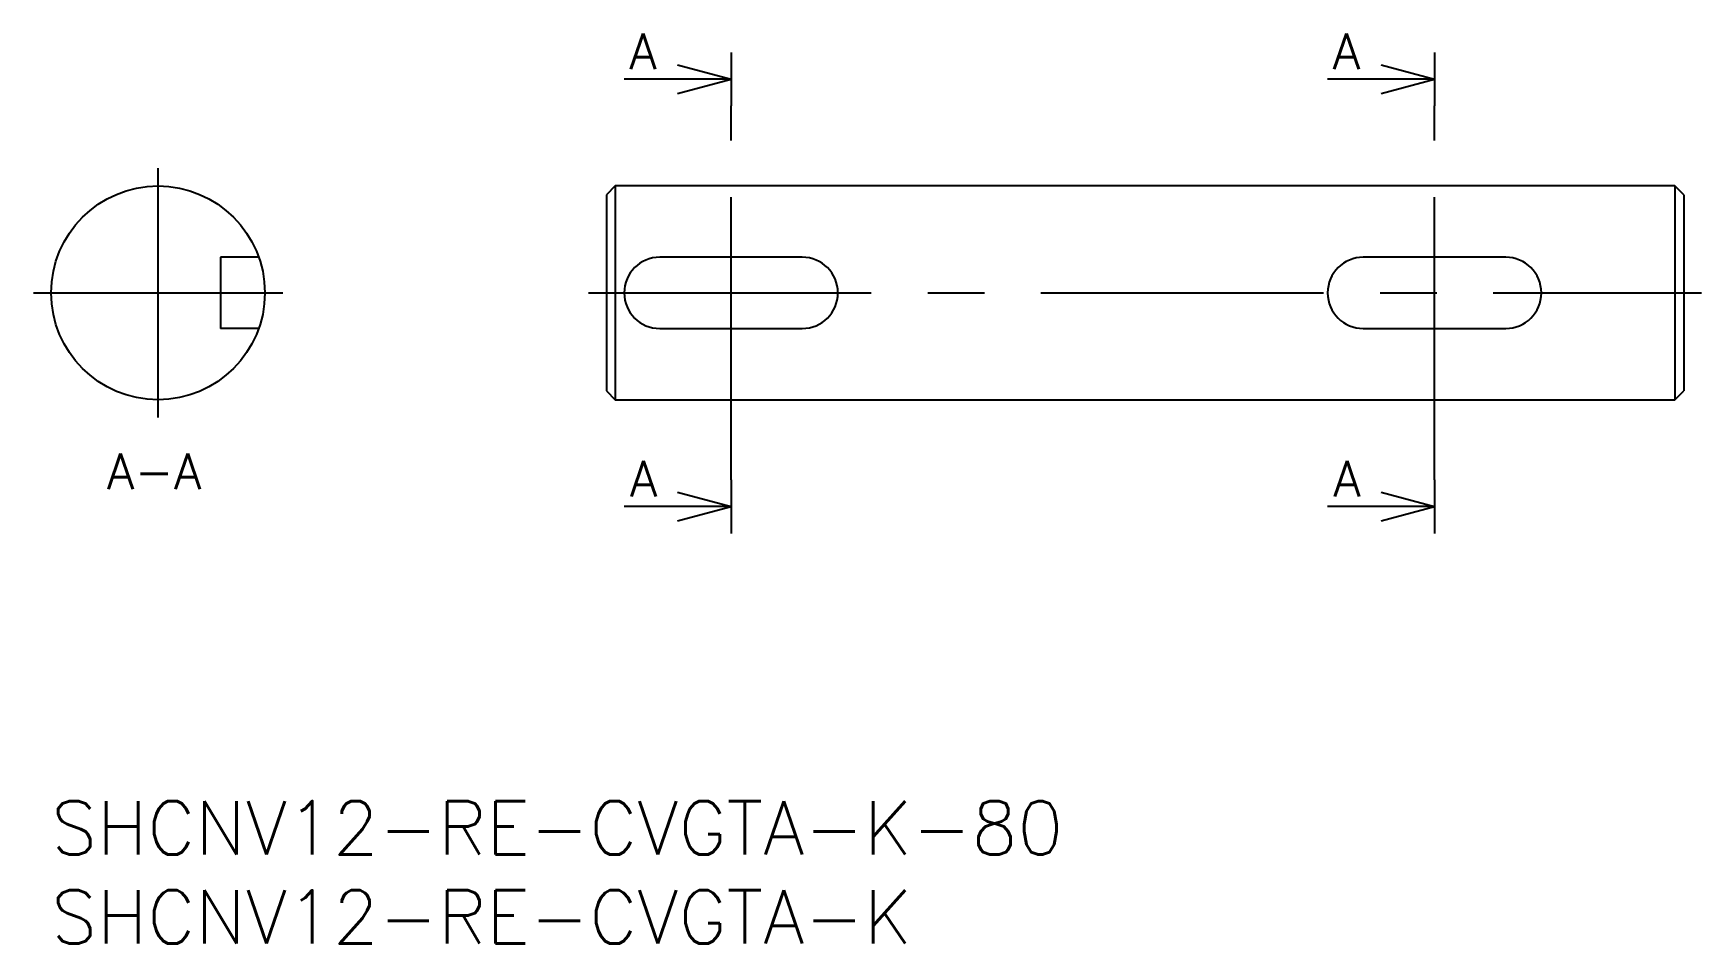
# Model space of a CAD drawing. Extents: x -1 to 92.7, y -8 to 43.1.
import ezdxf

# ---------------------------------------------------------------- set-up
doc = ezdxf.new("R2010")
doc.units = 0
doc.header["$LTSCALE"] = 0.5
doc.linetypes.add('CENTER', pattern=[50.8, 31.75, -6.35, 6.35, -6.35])
for name, color, linetype in [('MSM_CENTER', 1, 'CENTER'), ('MSM_CONTINUOUS', 7, 'CONTINUOUS'), ('MSM_PART_NUMBER', 7, 'CONTINUOUS')]:
    doc.layers.add(name, color=color, linetype=linetype)
doc.styles.get("Standard").update_dxf_attribs({"font": 'txt.shx', "height": 1.5, "bigfont": 'bigfont.shx'})

# ---------------------------------------------------------------- blocks, each defined once
blk = doc.blocks.new('*U19')
at = {"layer": 'MSM_PART_NUMBER'}
blk.add_text('SHCNV12-RE-CVGTA-K-80', height=3, dxfattribs=at).set_placement((0, -3))
blk = doc.blocks.new('*U20')
at = {"layer": 'MSM_PART_NUMBER'}
blk.add_text('SHCNV12-RE-CVGTA-K', height=3, dxfattribs=at).set_placement((0, -8))
blk = doc.blocks.new('*U22')
at = {"layer": 'MSM_PART_NUMBER'}
blk.add_text('A-A', height=2, dxfattribs=at).set_placement((3.127, 17.513))
blk = doc.blocks.new('*U23')
at = {"layer": 'MSM_PART_NUMBER'}
blk.add_text('A', height=2, dxfattribs=at).set_placement((32.464, 41.095))
blk = doc.blocks.new('*U24')
at = {"layer": 'MSM_PART_NUMBER'}
blk.add_text('A', height=2, dxfattribs=at).set_placement((32.495, 17.095))
blk = doc.blocks.new('*U25')
at = {"layer": 'MSM_PART_NUMBER'}
blk.add_text('A', height=2, dxfattribs=at).set_placement((71.964, 41.095))
blk = doc.blocks.new('*U26')
at = {"layer": 'MSM_PART_NUMBER'}
blk.add_text('A', height=2, dxfattribs=at).set_placement((71.995, 17.095))

msp = doc.modelspace()

# ---------------------------------------------------------------- linework, layer by layer
at = {"layer": 'MSM_CENTER'}
for p, q in [((38.177, 18.03), (38.177, 39.03)), ((77.677, 18.03), (77.677, 39.03)), ((6, 21.53), (6, 35.53)), ((-1, 28.53), (13, 28.53)), ((30.177, 28.53), (92.677, 28.53))]:
    msp.add_line(p, q, dxfattribs=at)
at = {"layer": 'MSM_CONTINUOUS'}
for p, q in [((35.177, 41.333), (38.177, 40.53)), ((38.177, 42.03), (38.177, 39.03)), ((74.677, 41.333), (77.677, 40.53)), ((77.677, 42.03), (77.677, 39.03)), ((38.177, 40.53), (32.177, 40.53)), ((35.177, 39.726), (38.177, 40.53)), ((77.677, 40.53), (71.677, 40.53)), ((74.677, 39.726), (77.677, 40.53)), ((31.677, 34.53), (31.177, 34.03)), ((31.177, 34.03), (31.177, 23.03)), ((91.177, 34.53), (31.677, 34.53)), ((31.677, 34.53), (31.677, 22.53)), ((91.677, 34.03), (91.177, 34.53)), ((91.177, 34.53), (91.177, 22.53)), ((91.677, 34.03), (91.677, 23.03)), ((9.5, 30.53), (9.5, 26.53)), ((11.657, 30.53), (9.5, 30.53)), ((42.177, 30.53), (34.177, 30.53)), ((81.677, 30.53), (73.677, 30.53)), ((11.657, 26.53), (9.5, 26.53)), ((34.177, 26.53), (42.177, 26.53)), ((73.677, 26.53), (81.677, 26.53)), ((31.177, 23.03), (31.677, 22.53)), ((31.677, 22.53), (91.177, 22.53)), ((91.177, 22.53), (91.677, 23.03)), ((38.177, 18.03), (38.177, 15.03)), ((77.677, 18.03), (77.677, 15.03)), ((35.177, 17.333), (38.177, 16.53)), ((74.677, 17.333), (77.677, 16.53)), ((38.177, 16.53), (32.177, 16.53)), ((35.177, 15.726), (38.177, 16.53)), ((77.677, 16.53), (71.677, 16.53)), ((74.677, 15.726), (77.677, 16.53))]:
    msp.add_line(p, q, dxfattribs=at)
msp.add_circle((6, 28.53), 6, dxfattribs=at)
for centre, start, end in [((34.177, 28.53), 90, 270), ((42.177, 28.53), 270, 90), ((73.677, 28.53), 90, 270), ((81.677, 28.53), 270, 90)]:
    msp.add_arc(centre, 2, start, end, dxfattribs=at)

# ---------------------------------------------------------------- block references
for name in ['*U23', '*U25', '*U22', '*U24', '*U26', '*U19', '*U20']:
    msp.add_blockref(name, (0, 0), dxfattribs=at)

doc.saveas('drawing.dxf')
